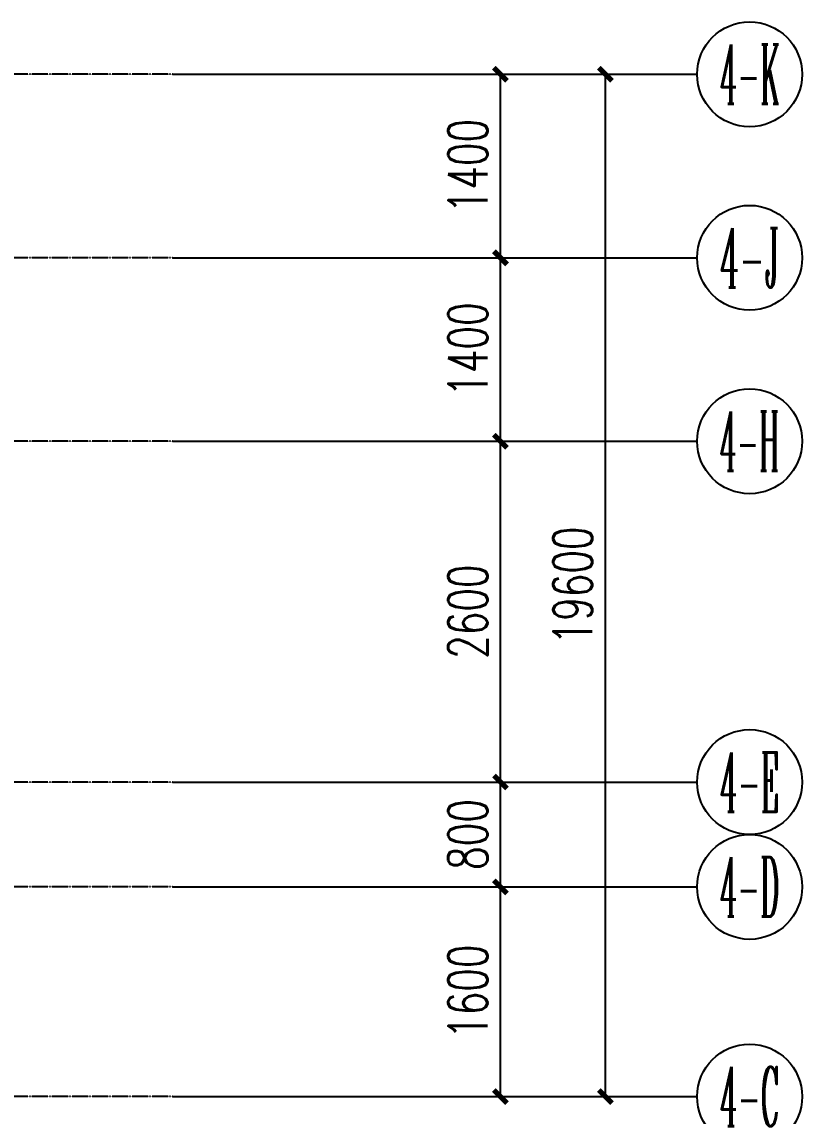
# Model space of a CAD drawing. Extents: x 184967 to 628822, y -100826 to 121332.
# Drawn here: x 206818 to 212767, y 36545 to 44894 of the extents above; entities that cross this region are included whole.
import ezdxf
from ezdxf.enums import TextEntityAlignment as Align

# ---------------------------------------------------------------- set-up
doc = ezdxf.new("R2010")
doc.units = 0
doc.header["$MEASUREMENT"] = 0
doc.linetypes.add('DOTE', pattern=[2.42, 2, -0.2, 0.02, -0.2])
for name, color, linetype in [('AXIS', 3, 'Continuous'), ('AXIS_TEXT', 7, 'Continuous'), ('Dote', 1, 'DOTE')]:
    doc.layers.add(name, color=color, linetype=linetype)
doc.styles.add('_TCH_AXIS', font='COMPLEX', dxfattribs={"bigfont": 'GBCBIG'})
doc.styles.add('_TCH_DIM_T3', font='SIMPLEX', dxfattribs={"width": 0.705882, "bigfont": 'GBCBIG'})
doc.styles.add('COMPLEX', font='COMPLEX')
doc.dimstyles.new('_TCH_ARCH&&100', dxfattribs={"dimtxt": 297.5, "dimasz": 100, "dimexe": 250, "dimexo": 300, "dimgap": 100, "dimtad": 1, "dimdec": 0, "dimzin": 0, "dimdsep": 46, "dimtxsty": '_TCH_DIM_T3', "dimblk": 'ARCHTICK', "dimcen": 0.09, "dimclrt": 7, "dimazin": 2, "dimtfac": 1, "dimtdec": 0, "dimtix": 1, "dimtmove": 2, "dimatfit": 3, "dimfxl": 0, "dimtolj": 1, "dimtzin": 0, "dimarcsym": 0})

# ---------------------------------------------------------------- blocks, each defined once
blk = doc.blocks.new('_AXISO')
blk.add_circle((0, 0), 0.5)
at = {"layer": 'AXIS_TEXT', "style": 'COMPLEX', "width": 1.041667}
blk.add_attdef('A', text='', height=0.56, dxfattribs=at).set_placement((-0.25, -0.28), (0.25, -0.28), align=Align.FIT)
blk = doc.blocks.new('_ArchTick')
at = {"color": 0, "linetype": 'ByBlock', "const_width": 0.4}
blk.add_lwpolyline([(-0.5, -0.5), (0.5, 0.5)], dxfattribs=at)
blk = doc.blocks.new('*D804')
at = {"layer": 'AXIS', "color": 0, "lineweight": -2, "transparency": 16777216}
for p, q in [((208266.9, 44493.7), (211516.9, 44493.7)), ((211266.9, 36693.7), (211266.9, 44493.7)), ((208266.9, 36693.7), (211516.9, 36693.7))]:
    blk.add_line(p, q, dxfattribs=at)
at = {"layer": 'Defpoints', "color": 0, "transparency": 16777216}
for p in [(207966.9, 44493.7), (211266.9, 44493.7), (207966.9, 36693.7)]:
    blk.add_point(p, dxfattribs=at)
at = {"layer": 'AXIS', "color": 0, "lineweight": -2, "transparency": 16777216, "xscale": 100, "yscale": 100, "zscale": 100}
for p, rotation in [((211266.9, 44493.7), 90), ((211266.9, 36693.7), 270)]:
    blk.add_blockref('_ArchTick', p, dxfattribs=dict(at, rotation=rotation))
at = {"layer": 'AXIS', "color": 7, "transparency": 16777216, "insert": (211018.1, 40593.7), "char_height": 297.5, "attachment_point": 5, "rotation": 90, "style": '_TCH_DIM_T3'}
blk.add_mtext('\\A1;19600', dxfattribs=at)
blk = doc.blocks.new('*D805')
at = {"layer": 'AXIS', "color": 0, "lineweight": -2, "transparency": 16777216}
for p, q in [((208266.9, 38293.7), (210716.9, 38293.7)), ((210466.9, 36693.7), (210466.9, 38293.7)), ((208266.9, 36693.7), (210716.9, 36693.7))]:
    blk.add_line(p, q, dxfattribs=at)
at = {"layer": 'Defpoints', "color": 0, "transparency": 16777216}
for p in [(207966.9, 38293.7), (210466.9, 38293.7), (207966.9, 36693.7)]:
    blk.add_point(p, dxfattribs=at)
at = {"layer": 'AXIS', "color": 0, "lineweight": -2, "transparency": 16777216, "xscale": 100, "yscale": 100, "zscale": 100}
for p, rotation in [((210466.9, 38293.7), 90), ((210466.9, 36693.7), 270)]:
    blk.add_blockref('_ArchTick', p, dxfattribs=dict(at, rotation=rotation))
at = {"layer": 'AXIS', "color": 7, "transparency": 16777216, "insert": (210218.1, 37493.7), "char_height": 297.5, "attachment_point": 5, "rotation": 90, "style": '_TCH_DIM_T3'}
blk.add_mtext('\\A1;1600', dxfattribs=at)
blk = doc.blocks.new('*D806')
at = {"layer": 'AXIS', "color": 0, "lineweight": -2, "transparency": 16777216}
for p, q in [((208266.9, 39093.7), (210716.9, 39093.7)), ((210466.9, 38293.7), (210466.9, 39093.7)), ((208266.9, 38293.7), (210716.9, 38293.7))]:
    blk.add_line(p, q, dxfattribs=at)
at = {"layer": 'Defpoints', "color": 0, "transparency": 16777216}
for p in [(207966.9, 39093.7), (210466.9, 39093.7), (207966.9, 38293.7)]:
    blk.add_point(p, dxfattribs=at)
at = {"layer": 'AXIS', "color": 0, "lineweight": -2, "transparency": 16777216, "xscale": 100, "yscale": 100, "zscale": 100}
for p, rotation in [((210466.9, 39093.7), 90), ((210466.9, 38293.7), 270)]:
    blk.add_blockref('_ArchTick', p, dxfattribs=dict(at, rotation=rotation))
at = {"layer": 'AXIS', "color": 7, "transparency": 16777216, "insert": (210218.1, 38693.7), "char_height": 297.5, "attachment_point": 5, "rotation": 90, "style": '_TCH_DIM_T3'}
blk.add_mtext('\\A1;800', dxfattribs=at)
blk = doc.blocks.new('*D807')
at = {"layer": 'AXIS', "color": 0, "lineweight": -2, "transparency": 16777216}
for p, q in [((208266.9, 41693.7), (210716.9, 41693.7)), ((210466.9, 39093.7), (210466.9, 41693.7)), ((208266.9, 39093.7), (210716.9, 39093.7))]:
    blk.add_line(p, q, dxfattribs=at)
at = {"layer": 'Defpoints', "color": 0, "transparency": 16777216}
for p in [(207966.9, 41693.7), (210466.9, 41693.7), (207966.9, 39093.7)]:
    blk.add_point(p, dxfattribs=at)
at = {"layer": 'AXIS', "color": 0, "lineweight": -2, "transparency": 16777216, "xscale": 100, "yscale": 100, "zscale": 100}
for p, rotation in [((210466.9, 41693.7), 90), ((210466.9, 39093.7), 270)]:
    blk.add_blockref('_ArchTick', p, dxfattribs=dict(at, rotation=rotation))
at = {"layer": 'AXIS', "color": 7, "transparency": 16777216, "insert": (210218.1, 40393.7), "char_height": 297.5, "attachment_point": 5, "rotation": 90, "style": '_TCH_DIM_T3'}
blk.add_mtext('\\A1;2600', dxfattribs=at)
blk = doc.blocks.new('*D808')
at = {"layer": 'AXIS', "color": 0, "lineweight": -2, "transparency": 16777216}
for p, q in [((208266.9, 43093.7), (210716.9, 43093.7)), ((210466.9, 41693.7), (210466.9, 43093.7)), ((208266.9, 41693.7), (210716.9, 41693.7))]:
    blk.add_line(p, q, dxfattribs=at)
at = {"layer": 'Defpoints', "color": 0, "transparency": 16777216}
for p in [(207966.9, 43093.7), (210466.9, 43093.7), (207966.9, 41693.7)]:
    blk.add_point(p, dxfattribs=at)
at = {"layer": 'AXIS', "color": 0, "lineweight": -2, "transparency": 16777216, "xscale": 100, "yscale": 100, "zscale": 100}
for p, rotation in [((210466.9, 43093.7), 90), ((210466.9, 41693.7), 270)]:
    blk.add_blockref('_ArchTick', p, dxfattribs=dict(at, rotation=rotation))
at = {"layer": 'AXIS', "color": 7, "transparency": 16777216, "insert": (210218.1, 42393.7), "char_height": 297.5, "attachment_point": 5, "rotation": 90, "style": '_TCH_DIM_T3'}
blk.add_mtext('\\A1;1400', dxfattribs=at)
blk = doc.blocks.new('*D809')
at = {"layer": 'AXIS', "color": 0, "lineweight": -2, "transparency": 16777216}
for p, q in [((208266.9, 44493.7), (210716.9, 44493.7)), ((210466.9, 43093.7), (210466.9, 44493.7)), ((208266.9, 43093.7), (210716.9, 43093.7))]:
    blk.add_line(p, q, dxfattribs=at)
at = {"layer": 'Defpoints', "color": 0, "transparency": 16777216}
for p in [(207966.9, 44493.7), (210466.9, 44493.7), (207966.9, 43093.7)]:
    blk.add_point(p, dxfattribs=at)
at = {"layer": 'AXIS', "color": 0, "lineweight": -2, "transparency": 16777216, "xscale": 100, "yscale": 100, "zscale": 100}
for p, rotation in [((210466.9, 44493.7), 90), ((210466.9, 43093.7), 270)]:
    blk.add_blockref('_ArchTick', p, dxfattribs=dict(at, rotation=rotation))
at = {"layer": 'AXIS', "color": 7, "transparency": 16777216, "insert": (210218.1, 43793.7), "char_height": 297.5, "attachment_point": 5, "rotation": 90, "style": '_TCH_DIM_T3'}
blk.add_mtext('\\A1;1400', dxfattribs=at)

msp = doc.modelspace()

# ---------------------------------------------------------------- linework, layer by layer
at = {"layer": 'AXIS'}
for p, q in [((207966.9, 44493.7), (211966.9, 44493.7)), ((207966.9, 43093.7), (211966.9, 43093.7)), ((207966.9, 41693.7), (211966.9, 41693.7)), ((207966.9, 39093.7), (211966.9, 39093.7)), ((207966.9, 38293.7), (211966.9, 38293.7)), ((207966.9, 36693.7), (211966.9, 36693.7))]:
    msp.add_line(p, q, dxfattribs=at)
at = {"layer": 'Dote'}
for p, q in [((207966.9, 44493.7), (189766.9, 44493.7)), ((207966.9, 43093.7), (189766.9, 43093.7)), ((207966.9, 41693.7), (189766.9, 41693.7)), ((207966.9, 39093.7), (202866.9, 39093.7)), ((207966.9, 38293.7), (192566.9, 38293.7)), ((207966.9, 36693.7), (189766.9, 36693.7))]:
    msp.add_line(p, q, dxfattribs=at)

# ---------------------------------------------------------------- block references
at = {"layer": 'AXIS'}
ref = msp.add_blockref('_AXISO', (212366.9, 44493.7), dxfattribs=dict(at, xscale=800, yscale=800, zscale=800))
ref.add_attrib('A', '4-K', dxfattribs={"layer": 'AXIS_TEXT', "height": 452.55, "style": '_TCH_AXIS', "width": 0.318182}).set_placement((212140.6, 44267.4), (212593.2, 44267.4), align=Align.FIT)
ref = msp.add_blockref('_AXISO', (212366.9, 43093.7), dxfattribs=dict(at, xscale=800, yscale=800, zscale=800))
ref.add_attrib('A', '4-J', dxfattribs={"layer": 'AXIS_TEXT', "height": 452.55, "style": '_TCH_AXIS', "width": 0.362069}).set_placement((212140.6, 42867.4), (212593.2, 42867.4), align=Align.FIT)
ref = msp.add_blockref('_AXISO', (212366.9, 41693.7), dxfattribs=dict(at, xscale=800, yscale=800, zscale=800))
ref.add_attrib('A', '4-H', dxfattribs={"layer": 'AXIS_TEXT', "height": 452.55, "style": '_TCH_AXIS', "width": 0.313433}).set_placement((212140.6, 41467.4), (212593.2, 41467.4), align=Align.FIT)
ref = msp.add_blockref('_AXISO', (212366.9, 39093.7), dxfattribs=dict(at, xscale=800, yscale=800, zscale=800))
ref.add_attrib('A', '4-E', dxfattribs={"layer": 'AXIS_TEXT', "height": 452.55, "style": '_TCH_AXIS', "width": 0.333333}).set_placement((212140.6, 38867.4), (212593.2, 38867.4), align=Align.FIT)
ref = msp.add_blockref('_AXISO', (212366.9, 38293.7), dxfattribs=dict(at, xscale=800, yscale=800, zscale=800))
ref.add_attrib('A', '4-D', dxfattribs={"layer": 'AXIS_TEXT', "height": 452.55, "style": '_TCH_AXIS', "width": 0.328125}).set_placement((212140.6, 38067.4), (212593.2, 38067.4), align=Align.FIT)
ref = msp.add_blockref('_AXISO', (212366.9, 36693.7), dxfattribs=dict(at, xscale=800, yscale=800, zscale=800))
ref.add_attrib('A', '4-C', dxfattribs={"layer": 'AXIS_TEXT', "height": 452.55, "style": '_TCH_AXIS', "width": 0.33871}).set_placement((212140.6, 36467.4), (212593.2, 36467.4), align=Align.FIT)

# ---------------------------------------------------------------- dimensions: what is measured, and where the dimension line sits
for p1, p2, distance, text, picture, middle in [((207966.9, 36693.7), (207966.9, 44493.7), -3300, '19600', '*D804', (211018.1, 40593.7)), ((207966.9, 43093.7), (207966.9, 44493.7), -2500, '1400', '*D809', (210218.1, 43793.7)), ((207966.9, 41693.7), (207966.9, 43093.7), -2500, '1400', '*D808', (210218.1, 42393.7)), ((207966.9, 39093.7), (207966.9, 41693.7), -2500, '2600', '*D807', (210218.1, 40393.7)), ((207966.9, 38293.7), (207966.9, 39093.7), -2500, '800', '*D806', (210218.1, 38693.7)), ((207966.9, 36693.7), (207966.9, 38293.7), -2500, '1600', '*D805', (210218.1, 37493.7))]:
    dim = msp.add_aligned_dim(p1=p1, p2=p2, distance=distance, text=text, dimstyle='_TCH_ARCH&&100', dxfattribs=at)
    dim.commit()
    dim.dimension.update_dxf_attribs({"geometry": picture, "text_midpoint": middle})

doc.saveas('drawing.dxf')
